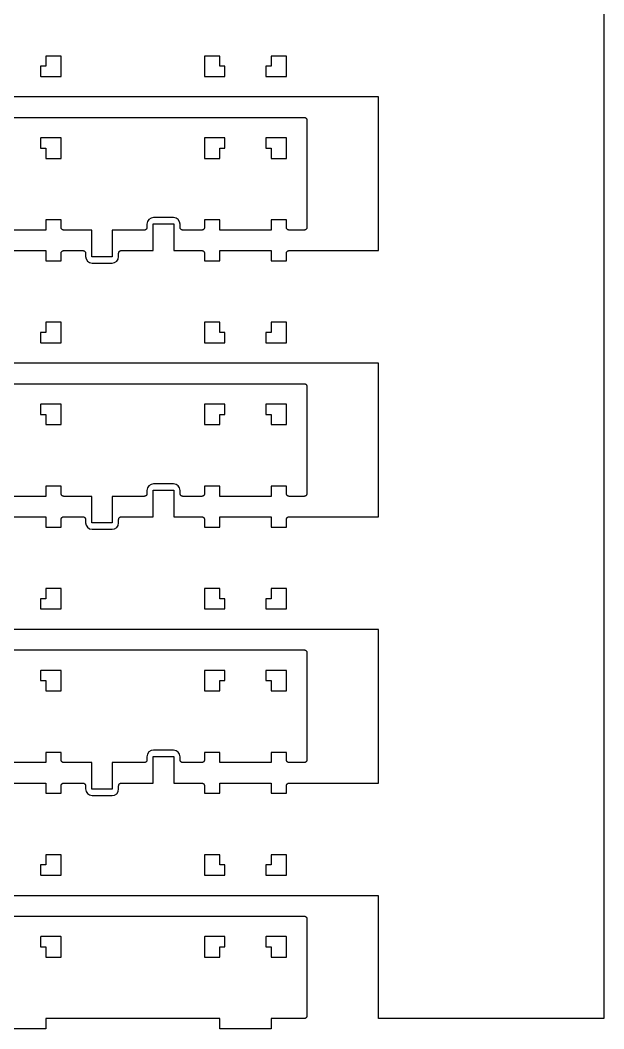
# Model space of a CAD drawing. Extents: x 0.5 to 57.5, y -99.5 to -1.
# Drawn here: x 29 to 57.5, y -99.5 to -50.25 of the extents above; entities that cross this region are included whole.
import ezdxf

# ---------------------------------------------------------------- set-up
doc = ezdxf.new("R2010")
doc.units = 0
doc.header["$MEASUREMENT"] = 0
doc.layers.add('BLACK', color=7, linetype='CONTINUOUS')

msp = doc.modelspace()

# ---------------------------------------------------------------- linework, layer by layer
at = {"layer": 'Black'}
for p, q in [((57.5, -1), (57.5, -99)), ((30.25, -52), (30.25, -52.5)), ((30.9872, -52), (30.25, -52)), ((30.9982, -52.0022), (30.9872, -52)), ((31, -52.0119), (30.9982, -52.0022)), ((31, -52.9872), (31, -52.0119)), ((38.0022, -52.0018), (38, -52.0128)), ((38, -52.0128), (38, -52.9881)), ((38.0119, -52), (38.0022, -52.0018)), ((38.75, -52), (38.0119, -52)), ((38.75, -52.5), (38.75, -52)), ((41.25, -52), (41.25, -52.5)), ((41.9872, -52), (41.25, -52)), ((41.9982, -52.0022), (41.9872, -52)), ((42, -52.0119), (41.9982, -52.0022)), ((42, -52.9872), (42, -52.0119)), ((30.25, -52.5), (30, -52.5)), ((30, -52.5), (30, -52.9881)), ((39, -52.5), (38.75, -52.5)), ((39, -52.9872), (39, -52.5)), ((41.25, -52.5), (41, -52.5)), ((41, -52.5), (41, -52.9881)), ((30, -52.9881), (30.0018, -52.9978)), ((30.0018, -52.9978), (30.0128, -53)), ((30.0128, -53), (30.9881, -53)), ((30.9881, -53), (30.9978, -52.9982)), ((30.9978, -52.9982), (31, -52.9872)), ((38, -52.9881), (38.0018, -52.9978)), ((38.0018, -52.9978), (38.0128, -53)), ((38.0128, -53), (38.9881, -53)), ((38.9881, -53), (38.9978, -52.9982)), ((38.9978, -52.9982), (39, -52.9872)), ((41, -52.9881), (41.0018, -52.9978)), ((41.0018, -52.9978), (41.0128, -53)), ((41.0128, -53), (41.9881, -53)), ((41.9881, -53), (41.9978, -52.9982)), ((41.9978, -52.9982), (42, -52.9872)), ((46.5, -54), (15.128, -54)), ((46.5, -61.5), (46.5, -54)), ((11.5, -55), (42.872, -55)), ((42.872, -55), (42.883, -55.0019)), ((42.883, -55.0019), (42.8942, -55.0019)), ((42.8942, -55.0019), (42.9047, -55.0058)), ((42.9047, -55.0058), (42.9158, -55.0077)), ((42.9158, -55.0077), (42.9255, -55.0133)), ((42.9255, -55.0133), (42.936, -55.0171)), ((42.936, -55.0171), (42.9446, -55.0243)), ((42.9446, -55.0243), (42.9543, -55.0299)), ((42.9543, -55.0299), (42.9615, -55.0385)), ((42.9615, -55.0385), (42.9701, -55.0457)), ((42.9701, -55.0457), (42.9757, -55.0554)), ((42.9757, -55.0554), (42.9829, -55.064)), ((42.9829, -55.064), (42.9867, -55.0745)), ((42.9867, -55.0745), (42.9923, -55.0842)), ((42.9923, -55.0842), (42.9942, -55.0953)), ((42.9942, -55.0953), (42.9981, -55.1058)), ((42.9981, -55.1058), (42.9981, -55.117)), ((42.9981, -55.117), (43, -55.128)), ((43, -55.128), (43, -60.372)), ((30.0022, -56.0018), (30, -56.0128)), ((30, -56.0128), (30, -56.5)), ((30.0119, -56), (30.0022, -56.0018)), ((30.9872, -56), (30.0119, -56)), ((30.9982, -56.0022), (30.9872, -56)), ((31, -56.0119), (30.9982, -56.0022)), ((31, -56.9872), (31, -56.0119)), ((38.0022, -56.0018), (38, -56.0128)), ((38, -56.0128), (38, -56.9881)), ((38.0119, -56), (38.0022, -56.0018)), ((38.9872, -56), (38.0119, -56)), ((38.9982, -56.0022), (38.9872, -56)), ((39, -56.0119), (38.9982, -56.0022)), ((39, -56.5), (39, -56.0119)), ((41.0022, -56.0018), (41, -56.0128)), ((41, -56.0128), (41, -56.5)), ((41.0119, -56), (41.0022, -56.0018)), ((41.9872, -56), (41.0119, -56)), ((41.9982, -56.0022), (41.9872, -56)), ((42, -56.0119), (41.9982, -56.0022)), ((42, -56.9872), (42, -56.0119)), ((30, -56.5), (30.25, -56.5)), ((30.25, -56.5), (30.25, -57)), ((38.75, -57), (38.75, -56.5)), ((38.75, -56.5), (39, -56.5)), ((41, -56.5), (41.25, -56.5)), ((41.25, -56.5), (41.25, -57)), ((30.25, -57), (30.9881, -57)), ((30.9881, -57), (30.9978, -56.9982)), ((30.9978, -56.9982), (31, -56.9872)), ((38, -56.9881), (38.0018, -56.9978)), ((38.0018, -56.9978), (38.0128, -57)), ((38.0128, -57), (38.75, -57)), ((41.25, -57), (41.9881, -57)), ((41.9881, -57), (41.9978, -56.9982)), ((41.9978, -56.9982), (42, -56.9872)), ((30.9872, -60), (30.25, -60)), ((30.25, -60), (30.25, -60.5)), ((30.9982, -60.0022), (30.9872, -60)), ((31, -60.0119), (30.9982, -60.0022)), ((31, -60.372), (31, -60.0119)), ((35.2183, -60.081), (35.1916, -60.2128)), ((35.2868, -59.9808), (35.2183, -60.081)), ((35.3896, -59.9146), (35.2868, -59.9808)), ((35.5119, -59.8916), (35.3896, -59.9146)), ((36.4872, -59.8916), (35.5119, -59.8916)), ((36.619, -59.9183), (36.4872, -59.8916)), ((36.7192, -59.9868), (36.619, -59.9183)), ((36.7854, -60.0896), (36.7192, -59.9868)), ((38.0022, -60.0018), (38, -60.0128)), ((38, -60.0128), (38, -60.372)), ((38.0119, -60), (38.0022, -60.0018)), ((38.75, -60), (38.0119, -60)), ((38.75, -60.5), (38.75, -60)), ((41.9872, -60), (41.25, -60)), ((41.25, -60), (41.25, -60.5)), ((41.9982, -60.0022), (41.9872, -60)), ((42, -60.0119), (41.9982, -60.0022)), ((42, -60.372), (42, -60.0119)), ((29.872, -60.5), (28.128, -60.5)), ((30.25, -60.5), (29.872, -60.5)), ((31.0019, -60.383), (31, -60.372)), ((31.0019, -60.3942), (31.0019, -60.383)), ((31.0058, -60.4047), (31.0019, -60.3942)), ((31.0077, -60.4158), (31.0058, -60.4047)), ((31.0133, -60.4255), (31.0077, -60.4158)), ((31.0171, -60.436), (31.0133, -60.4255)), ((31.0243, -60.4446), (31.0171, -60.436)), ((31.0299, -60.4543), (31.0243, -60.4446)), ((31.0385, -60.4615), (31.0299, -60.4543)), ((31.0457, -60.4701), (31.0385, -60.4615)), ((31.0554, -60.4757), (31.0457, -60.4701)), ((31.064, -60.4829), (31.0554, -60.4757)), ((31.0745, -60.4867), (31.064, -60.4829)), ((31.0842, -60.4923), (31.0745, -60.4867)), ((31.0953, -60.4942), (31.0842, -60.4923)), ((31.1058, -60.4981), (31.0953, -60.4942)), ((31.117, -60.4981), (31.1058, -60.4981)), ((31.128, -60.5), (31.117, -60.4981)), ((32.5, -60.5), (31.128, -60.5)), ((32.5, -61.8), (32.5, -60.5)), ((35.0636, -60.5), (33.5, -60.5)), ((33.5, -60.5), (33.5, -61.8)), ((35.0746, -60.4981), (35.0636, -60.5)), ((35.0858, -60.4981), (35.0746, -60.4981)), ((35.0964, -60.4942), (35.0858, -60.4981)), ((35.1074, -60.4923), (35.0964, -60.4942)), ((35.1171, -60.4867), (35.1074, -60.4923)), ((35.1276, -60.4829), (35.1171, -60.4867)), ((35.1362, -60.4757), (35.1276, -60.4829)), ((35.1459, -60.4701), (35.1362, -60.4757)), ((35.1531, -60.4615), (35.1459, -60.4701)), ((35.1617, -60.4543), (35.1531, -60.4615)), ((35.1673, -60.4446), (35.1617, -60.4543)), ((35.1745, -60.436), (35.1673, -60.4446)), ((35.1783, -60.4255), (35.1745, -60.436)), ((35.1839, -60.4158), (35.1783, -60.4255)), ((35.1858, -60.4047), (35.1839, -60.4158)), ((35.1897, -60.3942), (35.1858, -60.4047)), ((35.1916, -60.372), (35.1897, -60.383)), ((35.1897, -60.383), (35.1897, -60.3942)), ((35.1916, -60.2128), (35.1916, -60.372)), ((35.5, -61.5), (35.5, -60.2)), ((35.5, -60.2), (36.5, -60.2)), ((36.5, -60.2), (36.5, -61.5)), ((36.8084, -60.2119), (36.7854, -60.0896)), ((36.8084, -60.372), (36.8084, -60.2119)), ((36.8103, -60.383), (36.8084, -60.372)), ((36.8103, -60.3942), (36.8103, -60.383)), ((36.8142, -60.4047), (36.8103, -60.3942)), ((36.8161, -60.4158), (36.8142, -60.4047)), ((36.8217, -60.4255), (36.8161, -60.4158)), ((36.8255, -60.436), (36.8217, -60.4255)), ((36.8327, -60.4446), (36.8255, -60.436)), ((36.8383, -60.4543), (36.8327, -60.4446)), ((36.8469, -60.4615), (36.8383, -60.4543)), ((36.8541, -60.4701), (36.8469, -60.4615)), ((36.8638, -60.4757), (36.8541, -60.4701)), ((36.8724, -60.4829), (36.8638, -60.4757)), ((36.8829, -60.4867), (36.8724, -60.4829)), ((36.8926, -60.4923), (36.8829, -60.4867)), ((36.9036, -60.4942), (36.8926, -60.4923)), ((36.9142, -60.4981), (36.9036, -60.4942)), ((36.9254, -60.4981), (36.9142, -60.4981)), ((36.9364, -60.5), (36.9254, -60.4981)), ((37.872, -60.5), (36.9364, -60.5)), ((37.883, -60.4981), (37.872, -60.5)), ((37.8942, -60.4981), (37.883, -60.4981)), ((37.9047, -60.4942), (37.8942, -60.4981)), ((37.9158, -60.4923), (37.9047, -60.4942)), ((37.9255, -60.4867), (37.9158, -60.4923)), ((37.936, -60.4829), (37.9255, -60.4867)), ((37.9446, -60.4757), (37.936, -60.4829)), ((37.9543, -60.4701), (37.9446, -60.4757)), ((37.9615, -60.4615), (37.9543, -60.4701)), ((37.9701, -60.4543), (37.9615, -60.4615)), ((37.9757, -60.4446), (37.9701, -60.4543)), ((37.9829, -60.436), (37.9757, -60.4446)), ((37.9867, -60.4255), (37.9829, -60.436)), ((37.9923, -60.4158), (37.9867, -60.4255)), ((37.9942, -60.4047), (37.9923, -60.4158)), ((37.9981, -60.3942), (37.9942, -60.4047)), ((38, -60.372), (37.9981, -60.383)), ((37.9981, -60.383), (37.9981, -60.3942)), ((39.128, -60.5), (38.75, -60.5)), ((41.25, -60.5), (39.128, -60.5)), ((42.0019, -60.383), (42, -60.372)), ((42.0019, -60.3942), (42.0019, -60.383)), ((42.0058, -60.4047), (42.0019, -60.3942)), ((42.0077, -60.4158), (42.0058, -60.4047)), ((42.0133, -60.4255), (42.0077, -60.4158)), ((42.0171, -60.436), (42.0133, -60.4255)), ((42.0243, -60.4446), (42.0171, -60.436)), ((42.0299, -60.4543), (42.0243, -60.4446)), ((42.0385, -60.4615), (42.0299, -60.4543)), ((42.0457, -60.4701), (42.0385, -60.4615)), ((42.0554, -60.4757), (42.0457, -60.4701)), ((42.064, -60.4829), (42.0554, -60.4757)), ((42.0745, -60.4867), (42.064, -60.4829)), ((42.0842, -60.4923), (42.0745, -60.4867)), ((42.0953, -60.4942), (42.0842, -60.4923)), ((42.1058, -60.4981), (42.0953, -60.4942)), ((42.117, -60.4981), (42.1058, -60.4981)), ((42.128, -60.5), (42.117, -60.4981)), ((42.872, -60.5), (42.128, -60.5)), ((42.883, -60.4981), (42.872, -60.5)), ((42.8942, -60.4981), (42.883, -60.4981)), ((42.9047, -60.4942), (42.8942, -60.4981)), ((42.9158, -60.4923), (42.9047, -60.4942)), ((42.9255, -60.4867), (42.9158, -60.4923)), ((42.936, -60.4829), (42.9255, -60.4867)), ((42.9446, -60.4757), (42.936, -60.4829)), ((42.9543, -60.4701), (42.9446, -60.4757)), ((42.9615, -60.4615), (42.9543, -60.4701)), ((42.9701, -60.4543), (42.9615, -60.4615)), ((42.9757, -60.4446), (42.9701, -60.4543)), ((42.9829, -60.436), (42.9757, -60.4446)), ((42.9867, -60.4255), (42.9829, -60.436)), ((42.9923, -60.4158), (42.9867, -60.4255)), ((42.9942, -60.4047), (42.9923, -60.4158)), ((42.9981, -60.3942), (42.9942, -60.4047)), ((43, -60.372), (42.9981, -60.383)), ((42.9981, -60.383), (42.9981, -60.3942)), ((27.75, -61.5), (30.25, -61.5)), ((30.25, -61.5), (30.25, -62)), ((31.0171, -61.564), (31.0243, -61.5554)), ((31.0243, -61.5554), (31.0299, -61.5457)), ((31.0299, -61.5457), (31.0385, -61.5385)), ((31.0385, -61.5385), (31.0457, -61.5299)), ((31.0457, -61.5299), (31.0554, -61.5243)), ((31.0554, -61.5243), (31.064, -61.5171)), ((31.064, -61.5171), (31.0745, -61.5133)), ((31.0745, -61.5133), (31.0842, -61.5077)), ((31.0842, -61.5077), (31.0953, -61.5058)), ((31.0953, -61.5058), (31.1058, -61.5019)), ((31.1058, -61.5019), (31.117, -61.5019)), ((31.117, -61.5019), (31.128, -61.5)), ((31.128, -61.5), (32.0636, -61.5)), ((32.0636, -61.5), (32.0746, -61.5019)), ((32.0746, -61.5019), (32.0858, -61.5019)), ((32.0858, -61.5019), (32.0964, -61.5058)), ((32.0964, -61.5058), (32.1074, -61.5077)), ((32.1074, -61.5077), (32.1171, -61.5133)), ((32.1171, -61.5133), (32.1276, -61.5171)), ((32.1276, -61.5171), (32.1362, -61.5243)), ((32.1362, -61.5243), (32.1459, -61.5299)), ((32.1459, -61.5299), (32.1531, -61.5385)), ((32.1531, -61.5385), (32.1617, -61.5457)), ((32.1617, -61.5457), (32.1673, -61.5554)), ((32.1673, -61.5554), (32.1745, -61.564)), ((33.8255, -61.564), (33.8327, -61.5554)), ((33.8327, -61.5554), (33.8383, -61.5457)), ((33.8383, -61.5457), (33.8469, -61.5385)), ((33.8469, -61.5385), (33.8541, -61.5299)), ((33.8541, -61.5299), (33.8638, -61.5243)), ((33.8638, -61.5243), (33.8724, -61.5171)), ((33.8724, -61.5171), (33.8829, -61.5133)), ((33.8829, -61.5133), (33.8926, -61.5077)), ((33.8926, -61.5077), (33.9036, -61.5058)), ((33.9036, -61.5058), (33.9142, -61.5019)), ((33.9142, -61.5019), (33.9254, -61.5019)), ((33.9254, -61.5019), (33.9364, -61.5)), ((33.9364, -61.5), (35.5, -61.5)), ((36.5, -61.5), (37.872, -61.5)), ((37.872, -61.5), (37.883, -61.5019)), ((37.883, -61.5019), (37.8942, -61.5019)), ((37.8942, -61.5019), (37.9047, -61.5058)), ((37.9047, -61.5058), (37.9158, -61.5077)), ((37.9158, -61.5077), (37.9255, -61.5133)), ((37.9255, -61.5133), (37.936, -61.5171)), ((37.936, -61.5171), (37.9446, -61.5243)), ((37.9446, -61.5243), (37.9543, -61.5299)), ((37.9543, -61.5299), (37.9615, -61.5385)), ((37.9615, -61.5385), (37.9701, -61.5457)), ((37.9701, -61.5457), (37.9757, -61.5554)), ((37.9757, -61.5554), (37.9829, -61.564)), ((38.75, -62), (38.75, -61.5)), ((38.75, -61.5), (41.25, -61.5)), ((41.25, -61.5), (41.25, -62)), ((42.0171, -61.564), (42.0243, -61.5554)), ((42.0243, -61.5554), (42.0299, -61.5457)), ((42.0299, -61.5457), (42.0385, -61.5385)), ((42.0385, -61.5385), (42.0457, -61.5299)), ((42.0457, -61.5299), (42.0554, -61.5243)), ((42.0554, -61.5243), (42.064, -61.5171)), ((42.064, -61.5171), (42.0745, -61.5133)), ((42.0745, -61.5133), (42.0842, -61.5077)), ((42.0842, -61.5077), (42.0953, -61.5058)), ((42.0953, -61.5058), (42.1058, -61.5019)), ((42.1058, -61.5019), (42.117, -61.5019)), ((42.117, -61.5019), (42.128, -61.5)), ((42.128, -61.5), (46.5, -61.5)), ((30.25, -62), (30.9881, -62)), ((30.9881, -62), (30.9978, -61.9982)), ((30.9978, -61.9982), (31, -61.9872)), ((31, -61.628), (31.0019, -61.617)), ((31, -61.9872), (31, -61.628)), ((31.0019, -61.6058), (31.0058, -61.5953)), ((31.0019, -61.617), (31.0019, -61.6058)), ((31.0058, -61.5953), (31.0077, -61.5842)), ((31.0077, -61.5842), (31.0133, -61.5745)), ((31.0133, -61.5745), (31.0171, -61.564)), ((32.1745, -61.564), (32.1783, -61.5745)), ((32.1783, -61.5745), (32.1839, -61.5842)), ((32.1839, -61.5842), (32.1858, -61.5953)), ((32.1858, -61.5953), (32.1897, -61.6058)), ((32.1897, -61.6058), (32.1897, -61.617)), ((32.1897, -61.617), (32.1916, -61.628)), ((32.1916, -61.628), (32.1916, -61.7881)), ((32.1916, -61.7881), (32.2146, -61.9104)), ((32.2146, -61.9104), (32.2808, -62.0132)), ((32.2808, -62.0132), (32.381, -62.0817)), ((33.5, -61.8), (32.5, -61.8)), ((33.6104, -62.0854), (33.7132, -62.0192)), ((33.7132, -62.0192), (33.7817, -61.919)), ((33.7817, -61.919), (33.8084, -61.7872)), ((33.8084, -61.628), (33.8103, -61.617)), ((33.8084, -61.7872), (33.8084, -61.628)), ((33.8103, -61.6058), (33.8142, -61.5953)), ((33.8103, -61.617), (33.8103, -61.6058)), ((33.8142, -61.5953), (33.8161, -61.5842)), ((33.8161, -61.5842), (33.8217, -61.5745)), ((33.8217, -61.5745), (33.8255, -61.564)), ((37.9829, -61.564), (37.9867, -61.5745)), ((37.9867, -61.5745), (37.9923, -61.5842)), ((37.9923, -61.5842), (37.9942, -61.5953)), ((37.9942, -61.5953), (37.9981, -61.6058)), ((37.9981, -61.6058), (37.9981, -61.617)), ((37.9981, -61.617), (38, -61.628)), ((38, -61.628), (38, -61.9881)), ((38, -61.9881), (38.0018, -61.9978)), ((38.0018, -61.9978), (38.0128, -62)), ((38.0128, -62), (38.75, -62)), ((41.25, -62), (41.9881, -62)), ((41.9881, -62), (41.9978, -61.9982)), ((41.9978, -61.9982), (42, -61.9872)), ((42, -61.628), (42.0019, -61.617)), ((42, -61.9872), (42, -61.628)), ((42.0019, -61.6058), (42.0058, -61.5953)), ((42.0019, -61.617), (42.0019, -61.6058)), ((42.0058, -61.5953), (42.0077, -61.5842)), ((42.0077, -61.5842), (42.0133, -61.5745)), ((42.0133, -61.5745), (42.0171, -61.564)), ((32.381, -62.0817), (32.5128, -62.1084)), ((32.5128, -62.1084), (33.4881, -62.1084)), ((33.4881, -62.1084), (33.6104, -62.0854)), ((30.25, -65), (30.25, -65.5)), ((30.9872, -65), (30.25, -65)), ((30.9982, -65.0022), (30.9872, -65)), ((31, -65.0119), (30.9982, -65.0022)), ((38.0022, -65.0018), (38, -65.0128)), ((38.0119, -65), (38.0022, -65.0018)), ((38.75, -65), (38.0119, -65)), ((38.75, -65.5), (38.75, -65)), ((41.25, -65), (41.25, -65.5)), ((41.9872, -65), (41.25, -65)), ((41.9982, -65.0022), (41.9872, -65)), ((42, -65.0119), (41.9982, -65.0022)), ((30.25, -65.5), (30, -65.5)), ((30, -65.5), (30, -65.9881)), ((31, -65.9872), (31, -65.0119)), ((38, -65.0128), (38, -65.9881)), ((39, -65.5), (38.75, -65.5)), ((39, -65.9872), (39, -65.5)), ((41.25, -65.5), (41, -65.5)), ((41, -65.5), (41, -65.9881)), ((42, -65.9872), (42, -65.0119)), ((30, -65.9881), (30.0018, -65.9978)), ((30.9978, -65.9982), (31, -65.9872)), ((38, -65.9881), (38.0018, -65.9978)), ((38.9978, -65.9982), (39, -65.9872)), ((41, -65.9881), (41.0018, -65.9978)), ((41.9978, -65.9982), (42, -65.9872)), ((30.0018, -65.9978), (30.0128, -66)), ((30.0128, -66), (30.9881, -66)), ((30.9881, -66), (30.9978, -65.9982)), ((38.0018, -65.9978), (38.0128, -66)), ((38.0128, -66), (38.9881, -66)), ((38.9881, -66), (38.9978, -65.9982)), ((41.0018, -65.9978), (41.0128, -66)), ((41.0128, -66), (41.9881, -66)), ((41.9881, -66), (41.9978, -65.9982)), ((46.5, -67), (15.128, -67)), ((46.5, -74.5), (46.5, -67)), ((11.5, -68), (42.872, -68)), ((42.872, -68), (42.883, -68.0019)), ((42.883, -68.0019), (42.8942, -68.0019)), ((42.8942, -68.0019), (42.9047, -68.0058)), ((42.9047, -68.0058), (42.9158, -68.0077)), ((42.9158, -68.0077), (42.9255, -68.0133)), ((42.9255, -68.0133), (42.936, -68.0171)), ((42.936, -68.0171), (42.9446, -68.0243)), ((42.9446, -68.0243), (42.9543, -68.0299)), ((42.9543, -68.0299), (42.9615, -68.0385)), ((42.9615, -68.0385), (42.9701, -68.0457)), ((42.9701, -68.0457), (42.9757, -68.0554)), ((42.9757, -68.0554), (42.9829, -68.064)), ((42.9829, -68.064), (42.9867, -68.0745)), ((42.9867, -68.0745), (42.9923, -68.0842)), ((42.9923, -68.0842), (42.9942, -68.0953)), ((42.9942, -68.0953), (42.9981, -68.1058)), ((42.9981, -68.1058), (42.9981, -68.117)), ((42.9981, -68.117), (43, -68.128)), ((43, -68.128), (43, -73.372)), ((30.0022, -69.0018), (30, -69.0128)), ((30, -69.0128), (30, -69.5)), ((30.0119, -69), (30.0022, -69.0018)), ((30.9872, -69), (30.0119, -69)), ((30.9982, -69.0022), (30.9872, -69)), ((31, -69.0119), (30.9982, -69.0022)), ((31, -69.9872), (31, -69.0119)), ((38.0022, -69.0018), (38, -69.0128)), ((38, -69.0128), (38, -69.9881)), ((38.0119, -69), (38.0022, -69.0018)), ((38.9872, -69), (38.0119, -69)), ((38.9982, -69.0022), (38.9872, -69)), ((39, -69.0119), (38.9982, -69.0022)), ((39, -69.5), (39, -69.0119)), ((41.0022, -69.0018), (41, -69.0128)), ((41, -69.0128), (41, -69.5)), ((41.0119, -69), (41.0022, -69.0018)), ((41.9872, -69), (41.0119, -69)), ((41.9982, -69.0022), (41.9872, -69)), ((42, -69.0119), (41.9982, -69.0022)), ((42, -69.9872), (42, -69.0119)), ((30, -69.5), (30.25, -69.5)), ((30.25, -69.5), (30.25, -70)), ((38.75, -70), (38.75, -69.5)), ((38.75, -69.5), (39, -69.5)), ((41, -69.5), (41.25, -69.5)), ((41.25, -69.5), (41.25, -70)), ((30.25, -70), (30.9881, -70)), ((30.9881, -70), (30.9978, -69.9982)), ((30.9978, -69.9982), (31, -69.9872)), ((38, -69.9881), (38.0018, -69.9978)), ((38.0018, -69.9978), (38.0128, -70)), ((38.0128, -70), (38.75, -70)), ((41.25, -70), (41.9881, -70)), ((41.9881, -70), (41.9978, -69.9982)), ((41.9978, -69.9982), (42, -69.9872)), ((30.9872, -73), (30.25, -73)), ((30.25, -73), (30.25, -73.5)), ((30.9982, -73.0022), (30.9872, -73)), ((31, -73.0119), (30.9982, -73.0022)), ((31, -73.372), (31, -73.0119)), ((31.0019, -73.383), (31, -73.372)), ((35.1916, -73.372), (35.1897, -73.383)), ((35.2183, -73.081), (35.1916, -73.2128)), ((35.1916, -73.2128), (35.1916, -73.372)), ((35.2868, -72.9808), (35.2183, -73.081)), ((35.3896, -72.9146), (35.2868, -72.9808)), ((35.5119, -72.8916), (35.3896, -72.9146)), ((35.5, -74.5), (35.5, -73.2)), ((35.5, -73.2), (36.5, -73.2)), ((36.4872, -72.8916), (35.5119, -72.8916)), ((36.619, -72.9183), (36.4872, -72.8916)), ((36.5, -73.2), (36.5, -74.5)), ((36.7192, -72.9868), (36.619, -72.9183)), ((36.7854, -73.0896), (36.7192, -72.9868)), ((36.8084, -73.2119), (36.7854, -73.0896)), ((36.8084, -73.372), (36.8084, -73.2119)), ((36.8103, -73.383), (36.8084, -73.372)), ((38, -73.372), (37.9981, -73.383)), ((38.0022, -73.0018), (38, -73.0128)), ((38, -73.0128), (38, -73.372)), ((38.0119, -73), (38.0022, -73.0018)), ((38.75, -73), (38.0119, -73)), ((38.75, -73.5), (38.75, -73)), ((41.9872, -73), (41.25, -73)), ((41.25, -73), (41.25, -73.5)), ((41.9982, -73.0022), (41.9872, -73)), ((42, -73.0119), (41.9982, -73.0022)), ((42, -73.372), (42, -73.0119)), ((42.0019, -73.383), (42, -73.372)), ((43, -73.372), (42.9981, -73.383)), ((29.872, -73.5), (28.128, -73.5)), ((30.25, -73.5), (29.872, -73.5)), ((31.0019, -73.3942), (31.0019, -73.383)), ((31.0058, -73.4047), (31.0019, -73.3942)), ((31.0077, -73.4158), (31.0058, -73.4047)), ((31.0133, -73.4255), (31.0077, -73.4158)), ((31.0171, -73.436), (31.0133, -73.4255)), ((31.0243, -73.4446), (31.0171, -73.436)), ((31.0299, -73.4543), (31.0243, -73.4446)), ((31.0385, -73.4615), (31.0299, -73.4543)), ((31.0457, -73.4701), (31.0385, -73.4615)), ((31.0554, -73.4757), (31.0457, -73.4701)), ((31.064, -73.4829), (31.0554, -73.4757)), ((31.0745, -73.4867), (31.064, -73.4829)), ((31.0842, -73.4923), (31.0745, -73.4867)), ((31.0953, -73.4942), (31.0842, -73.4923)), ((31.1058, -73.4981), (31.0953, -73.4942)), ((31.117, -73.4981), (31.1058, -73.4981)), ((31.128, -73.5), (31.117, -73.4981)), ((32.5, -73.5), (31.128, -73.5)), ((32.5, -74.8), (32.5, -73.5)), ((35.0636, -73.5), (33.5, -73.5)), ((33.5, -73.5), (33.5, -74.8)), ((35.0746, -73.4981), (35.0636, -73.5)), ((35.0858, -73.4981), (35.0746, -73.4981)), ((35.0964, -73.4942), (35.0858, -73.4981)), ((35.1074, -73.4923), (35.0964, -73.4942)), ((35.1171, -73.4867), (35.1074, -73.4923)), ((35.1276, -73.4829), (35.1171, -73.4867)), ((35.1362, -73.4757), (35.1276, -73.4829)), ((35.1459, -73.4701), (35.1362, -73.4757)), ((35.1531, -73.4615), (35.1459, -73.4701)), ((35.1617, -73.4543), (35.1531, -73.4615)), ((35.1673, -73.4446), (35.1617, -73.4543)), ((35.1745, -73.436), (35.1673, -73.4446)), ((35.1783, -73.4255), (35.1745, -73.436)), ((35.1839, -73.4158), (35.1783, -73.4255)), ((35.1858, -73.4047), (35.1839, -73.4158)), ((35.1897, -73.3942), (35.1858, -73.4047)), ((35.1897, -73.383), (35.1897, -73.3942)), ((36.8103, -73.3942), (36.8103, -73.383)), ((36.8142, -73.4047), (36.8103, -73.3942)), ((36.8161, -73.4158), (36.8142, -73.4047)), ((36.8217, -73.4255), (36.8161, -73.4158)), ((36.8255, -73.436), (36.8217, -73.4255)), ((36.8327, -73.4446), (36.8255, -73.436)), ((36.8383, -73.4543), (36.8327, -73.4446)), ((36.8469, -73.4615), (36.8383, -73.4543)), ((36.8541, -73.4701), (36.8469, -73.4615)), ((36.8638, -73.4757), (36.8541, -73.4701)), ((36.8724, -73.4829), (36.8638, -73.4757)), ((36.8829, -73.4867), (36.8724, -73.4829)), ((36.8926, -73.4923), (36.8829, -73.4867)), ((36.9036, -73.4942), (36.8926, -73.4923)), ((36.9142, -73.4981), (36.9036, -73.4942)), ((36.9254, -73.4981), (36.9142, -73.4981)), ((36.9364, -73.5), (36.9254, -73.4981)), ((37.872, -73.5), (36.9364, -73.5)), ((37.883, -73.4981), (37.872, -73.5)), ((37.8942, -73.4981), (37.883, -73.4981)), ((37.9047, -73.4942), (37.8942, -73.4981)), ((37.9158, -73.4923), (37.9047, -73.4942)), ((37.9255, -73.4867), (37.9158, -73.4923)), ((37.936, -73.4829), (37.9255, -73.4867)), ((37.9446, -73.4757), (37.936, -73.4829)), ((37.9543, -73.4701), (37.9446, -73.4757)), ((37.9615, -73.4615), (37.9543, -73.4701)), ((37.9701, -73.4543), (37.9615, -73.4615)), ((37.9757, -73.4446), (37.9701, -73.4543)), ((37.9829, -73.436), (37.9757, -73.4446)), ((37.9867, -73.4255), (37.9829, -73.436)), ((37.9923, -73.4158), (37.9867, -73.4255)), ((37.9942, -73.4047), (37.9923, -73.4158)), ((37.9981, -73.3942), (37.9942, -73.4047)), ((37.9981, -73.383), (37.9981, -73.3942)), ((39.128, -73.5), (38.75, -73.5)), ((40.872, -73.5), (39.128, -73.5)), ((41.25, -73.5), (40.872, -73.5)), ((42.0019, -73.3942), (42.0019, -73.383)), ((42.0058, -73.4047), (42.0019, -73.3942)), ((42.0077, -73.4158), (42.0058, -73.4047)), ((42.0133, -73.4255), (42.0077, -73.4158)), ((42.0171, -73.436), (42.0133, -73.4255)), ((42.0243, -73.4446), (42.0171, -73.436)), ((42.0299, -73.4543), (42.0243, -73.4446)), ((42.0385, -73.4615), (42.0299, -73.4543)), ((42.0457, -73.4701), (42.0385, -73.4615)), ((42.0554, -73.4757), (42.0457, -73.4701)), ((42.064, -73.4829), (42.0554, -73.4757)), ((42.0745, -73.4867), (42.064, -73.4829)), ((42.0842, -73.4923), (42.0745, -73.4867)), ((42.0953, -73.4942), (42.0842, -73.4923)), ((42.1058, -73.4981), (42.0953, -73.4942)), ((42.117, -73.4981), (42.1058, -73.4981)), ((42.128, -73.5), (42.117, -73.4981)), ((42.872, -73.5), (42.128, -73.5)), ((42.883, -73.4981), (42.872, -73.5)), ((42.8942, -73.4981), (42.883, -73.4981)), ((42.9047, -73.4942), (42.8942, -73.4981)), ((42.9158, -73.4923), (42.9047, -73.4942)), ((42.9255, -73.4867), (42.9158, -73.4923)), ((42.936, -73.4829), (42.9255, -73.4867)), ((42.9446, -73.4757), (42.936, -73.4829)), ((42.9543, -73.4701), (42.9446, -73.4757)), ((42.9615, -73.4615), (42.9543, -73.4701)), ((42.9701, -73.4543), (42.9615, -73.4615)), ((42.9757, -73.4446), (42.9701, -73.4543)), ((42.9829, -73.436), (42.9757, -73.4446)), ((42.9867, -73.4255), (42.9829, -73.436)), ((42.9923, -73.4158), (42.9867, -73.4255)), ((42.9942, -73.4047), (42.9923, -73.4158)), ((42.9981, -73.3942), (42.9942, -73.4047)), ((42.9981, -73.383), (42.9981, -73.3942)), ((27.75, -74.5), (30.25, -74.5)), ((30.25, -74.5), (30.25, -75)), ((31, -74.628), (31.0019, -74.617)), ((31, -74.9872), (31, -74.628)), ((31.0019, -74.6058), (31.0058, -74.5953)), ((31.0019, -74.617), (31.0019, -74.6058)), ((31.0058, -74.5953), (31.0077, -74.5842)), ((31.0077, -74.5842), (31.0133, -74.5745)), ((31.0133, -74.5745), (31.0171, -74.564)), ((31.0171, -74.564), (31.0243, -74.5554)), ((31.0243, -74.5554), (31.0299, -74.5457)), ((31.0299, -74.5457), (31.0385, -74.5385)), ((31.0385, -74.5385), (31.0457, -74.5299)), ((31.0457, -74.5299), (31.0554, -74.5243)), ((31.0554, -74.5243), (31.064, -74.5171)), ((31.064, -74.5171), (31.0745, -74.5133)), ((31.0745, -74.5133), (31.0842, -74.5077)), ((31.0842, -74.5077), (31.0953, -74.5058)), ((31.0953, -74.5058), (31.1058, -74.5019)), ((31.1058, -74.5019), (31.117, -74.5019)), ((31.117, -74.5019), (31.128, -74.5)), ((31.128, -74.5), (32.0636, -74.5)), ((32.0636, -74.5), (32.0746, -74.5019)), ((32.0746, -74.5019), (32.0858, -74.5019)), ((32.0858, -74.5019), (32.0964, -74.5058)), ((32.0964, -74.5058), (32.1074, -74.5077)), ((32.1074, -74.5077), (32.1171, -74.5133)), ((32.1171, -74.5133), (32.1276, -74.5171)), ((32.1276, -74.5171), (32.1362, -74.5243)), ((32.1362, -74.5243), (32.1459, -74.5299)), ((32.1459, -74.5299), (32.1531, -74.5385)), ((32.1531, -74.5385), (32.1617, -74.5457)), ((32.1617, -74.5457), (32.1673, -74.5554)), ((32.1673, -74.5554), (32.1745, -74.564)), ((32.1745, -74.564), (32.1783, -74.5745)), ((32.1783, -74.5745), (32.1839, -74.5842)), ((32.1839, -74.5842), (32.1858, -74.5953)), ((32.1858, -74.5953), (32.1897, -74.6058)), ((32.1897, -74.6058), (32.1897, -74.617)), ((32.1897, -74.617), (32.1916, -74.628)), ((32.1916, -74.628), (32.1916, -74.7881)), ((32.1916, -74.7881), (32.2146, -74.9104)), ((33.5, -74.8), (32.5, -74.8)), ((33.7817, -74.919), (33.8084, -74.7872)), ((33.8084, -74.628), (33.8103, -74.617)), ((33.8084, -74.7872), (33.8084, -74.628)), ((33.8103, -74.6058), (33.8142, -74.5953)), ((33.8103, -74.617), (33.8103, -74.6058)), ((33.8142, -74.5953), (33.8161, -74.5842)), ((33.8161, -74.5842), (33.8217, -74.5745)), ((33.8217, -74.5745), (33.8255, -74.564)), ((33.8255, -74.564), (33.8327, -74.5554)), ((33.8327, -74.5554), (33.8383, -74.5457)), ((33.8383, -74.5457), (33.8469, -74.5385)), ((33.8469, -74.5385), (33.8541, -74.5299)), ((33.8541, -74.5299), (33.8638, -74.5243)), ((33.8638, -74.5243), (33.8724, -74.5171)), ((33.8724, -74.5171), (33.8829, -74.5133)), ((33.8829, -74.5133), (33.8926, -74.5077)), ((33.8926, -74.5077), (33.9036, -74.5058)), ((33.9036, -74.5058), (33.9142, -74.5019)), ((33.9142, -74.5019), (33.9254, -74.5019)), ((33.9254, -74.5019), (33.9364, -74.5)), ((33.9364, -74.5), (35.5, -74.5)), ((36.5, -74.5), (37.872, -74.5)), ((37.872, -74.5), (37.883, -74.5019)), ((37.883, -74.5019), (37.8942, -74.5019)), ((37.8942, -74.5019), (37.9047, -74.5058)), ((37.9047, -74.5058), (37.9158, -74.5077)), ((37.9158, -74.5077), (37.9255, -74.5133)), ((37.9255, -74.5133), (37.936, -74.5171)), ((37.936, -74.5171), (37.9446, -74.5243)), ((37.9446, -74.5243), (37.9543, -74.5299)), ((37.9543, -74.5299), (37.9615, -74.5385)), ((37.9615, -74.5385), (37.9701, -74.5457)), ((37.9701, -74.5457), (37.9757, -74.5554)), ((37.9757, -74.5554), (37.9829, -74.564)), ((37.9829, -74.564), (37.9867, -74.5745)), ((37.9867, -74.5745), (37.9923, -74.5842)), ((37.9923, -74.5842), (37.9942, -74.5953)), ((37.9942, -74.5953), (37.9981, -74.6058)), ((37.9981, -74.6058), (37.9981, -74.617)), ((37.9981, -74.617), (38, -74.628)), ((38, -74.628), (38, -74.9881)), ((38.75, -75), (38.75, -74.5)), ((38.75, -74.5), (41.25, -74.5)), ((41.25, -74.5), (41.25, -75)), ((42, -74.628), (42.0019, -74.617)), ((42, -74.9872), (42, -74.628)), ((42.0019, -74.6058), (42.0058, -74.5953)), ((42.0019, -74.617), (42.0019, -74.6058)), ((42.0058, -74.5953), (42.0077, -74.5842)), ((42.0077, -74.5842), (42.0133, -74.5745)), ((42.0133, -74.5745), (42.0171, -74.564)), ((42.0171, -74.564), (42.0243, -74.5554)), ((42.0243, -74.5554), (42.0299, -74.5457)), ((42.0299, -74.5457), (42.0385, -74.5385)), ((42.0385, -74.5385), (42.0457, -74.5299)), ((42.0457, -74.5299), (42.0554, -74.5243)), ((42.0554, -74.5243), (42.064, -74.5171)), ((42.064, -74.5171), (42.0745, -74.5133)), ((42.0745, -74.5133), (42.0842, -74.5077)), ((42.0842, -74.5077), (42.0953, -74.5058)), ((42.0953, -74.5058), (42.1058, -74.5019)), ((42.1058, -74.5019), (42.117, -74.5019)), ((42.117, -74.5019), (42.128, -74.5)), ((42.128, -74.5), (46.5, -74.5)), ((30.25, -75), (30.9881, -75)), ((30.9881, -75), (30.9978, -74.9982)), ((30.9978, -74.9982), (31, -74.9872)), ((32.2146, -74.9104), (32.2808, -75.0132)), ((32.2808, -75.0132), (32.381, -75.0817)), ((32.381, -75.0817), (32.5128, -75.1084)), ((32.5128, -75.1084), (33.4881, -75.1084)), ((33.4881, -75.1084), (33.6104, -75.0854)), ((33.6104, -75.0854), (33.7132, -75.0192)), ((33.7132, -75.0192), (33.7817, -74.919)), ((38, -74.9881), (38.0018, -74.9978)), ((38.0018, -74.9978), (38.0128, -75)), ((38.0128, -75), (38.75, -75)), ((41.25, -75), (41.9881, -75)), ((41.9881, -75), (41.9978, -74.9982)), ((41.9978, -74.9982), (42, -74.9872)), ((30.25, -78), (30.25, -78.5)), ((30.9872, -78), (30.25, -78)), ((30.9982, -78.0022), (30.9872, -78)), ((31, -78.0119), (30.9982, -78.0022)), ((31, -78.9872), (31, -78.0119)), ((38.0022, -78.0018), (38, -78.0128)), ((38, -78.0128), (38, -78.9881)), ((38.0119, -78), (38.0022, -78.0018)), ((38.75, -78), (38.0119, -78)), ((38.75, -78.5), (38.75, -78)), ((41.25, -78), (41.25, -78.5)), ((41.9872, -78), (41.25, -78)), ((41.9982, -78.0022), (41.9872, -78)), ((42, -78.0119), (41.9982, -78.0022)), ((42, -78.9872), (42, -78.0119)), ((30.25, -78.5), (30, -78.5)), ((30, -78.5), (30, -78.9881)), ((39, -78.5), (38.75, -78.5)), ((39, -78.9872), (39, -78.5)), ((41.25, -78.5), (41, -78.5)), ((41, -78.5), (41, -78.9881)), ((30, -78.9881), (30.0018, -78.9978)), ((30.0018, -78.9978), (30.0128, -79)), ((30.0128, -79), (30.9881, -79)), ((30.9881, -79), (30.9978, -78.9982)), ((30.9978, -78.9982), (31, -78.9872)), ((38, -78.9881), (38.0018, -78.9978)), ((38.0018, -78.9978), (38.0128, -79)), ((38.0128, -79), (38.9881, -79)), ((38.9881, -79), (38.9978, -78.9982)), ((38.9978, -78.9982), (39, -78.9872)), ((41, -78.9881), (41.0018, -78.9978)), ((41.0018, -78.9978), (41.0128, -79)), ((41.0128, -79), (41.9881, -79)), ((41.9881, -79), (41.9978, -78.9982)), ((41.9978, -78.9982), (42, -78.9872)), ((46.5, -80), (15.128, -80)), ((46.5, -87.5), (46.5, -80)), ((11.5, -81), (42.872, -81)), ((42.872, -81), (42.883, -81.0019)), ((42.883, -81.0019), (42.8942, -81.0019)), ((42.8942, -81.0019), (42.9047, -81.0058)), ((42.9047, -81.0058), (42.9158, -81.0077)), ((42.9158, -81.0077), (42.9255, -81.0133)), ((42.9255, -81.0133), (42.936, -81.0171)), ((42.936, -81.0171), (42.9446, -81.0243)), ((42.9446, -81.0243), (42.9543, -81.0299)), ((42.9543, -81.0299), (42.9615, -81.0385)), ((42.9615, -81.0385), (42.9701, -81.0457)), ((42.9701, -81.0457), (42.9757, -81.0554)), ((42.9757, -81.0554), (42.9829, -81.064)), ((42.9829, -81.064), (42.9867, -81.0745)), ((42.9867, -81.0745), (42.9923, -81.0842)), ((42.9923, -81.0842), (42.9942, -81.0953)), ((42.9942, -81.0953), (42.9981, -81.1058)), ((42.9981, -81.1058), (42.9981, -81.117)), ((42.9981, -81.117), (43, -81.128)), ((43, -81.128), (43, -86.372)), ((30.0022, -82.0018), (30, -82.0128)), ((30, -82.0128), (30, -82.5)), ((30.0119, -82), (30.0022, -82.0018)), ((30.9872, -82), (30.0119, -82)), ((30.9982, -82.0022), (30.9872, -82)), ((31, -82.0119), (30.9982, -82.0022)), ((31, -82.9872), (31, -82.0119)), ((38.0022, -82.0018), (38, -82.0128)), ((38, -82.0128), (38, -82.9881)), ((38.0119, -82), (38.0022, -82.0018)), ((38.9872, -82), (38.0119, -82)), ((38.9982, -82.0022), (38.9872, -82)), ((39, -82.0119), (38.9982, -82.0022)), ((39, -82.5), (39, -82.0119)), ((41.0022, -82.0018), (41, -82.0128)), ((41, -82.0128), (41, -82.5)), ((41.0119, -82), (41.0022, -82.0018)), ((41.9872, -82), (41.0119, -82)), ((41.9982, -82.0022), (41.9872, -82)), ((42, -82.0119), (41.9982, -82.0022)), ((42, -82.9872), (42, -82.0119)), ((30, -82.5), (30.25, -82.5)), ((30.25, -82.5), (30.25, -83)), ((38.75, -83), (38.75, -82.5)), ((38.75, -82.5), (39, -82.5)), ((41, -82.5), (41.25, -82.5)), ((41.25, -82.5), (41.25, -83)), ((30.25, -83), (30.9881, -83)), ((30.9881, -83), (30.9978, -82.9982)), ((30.9978, -82.9982), (31, -82.9872)), ((38, -82.9881), (38.0018, -82.9978)), ((38.0018, -82.9978), (38.0128, -83)), ((38.0128, -83), (38.75, -83)), ((41.25, -83), (41.9881, -83)), ((41.9881, -83), (41.9978, -82.9982)), ((41.9978, -82.9982), (42, -82.9872)), ((30.9872, -86), (30.25, -86)), ((30.25, -86), (30.25, -86.5)), ((30.9982, -86.0022), (30.9872, -86)), ((31, -86.0119), (30.9982, -86.0022)), ((31, -86.372), (31, -86.0119)), ((35.2183, -86.081), (35.1916, -86.2128)), ((35.2868, -85.9808), (35.2183, -86.081)), ((35.3896, -85.9146), (35.2868, -85.9808)), ((35.5119, -85.8916), (35.3896, -85.9146)), ((36.4872, -85.8916), (35.5119, -85.8916)), ((36.619, -85.9183), (36.4872, -85.8916)), ((36.7192, -85.9868), (36.619, -85.9183)), ((36.7854, -86.0896), (36.7192, -85.9868)), ((36.8084, -86.2119), (36.7854, -86.0896)), ((38.0022, -86.0018), (38, -86.0128)), ((38, -86.0128), (38, -86.372)), ((38.0119, -86), (38.0022, -86.0018)), ((38.75, -86), (38.0119, -86)), ((38.75, -86.5), (38.75, -86)), ((41.9872, -86), (41.25, -86)), ((41.25, -86), (41.25, -86.5)), ((41.9982, -86.0022), (41.9872, -86)), ((42, -86.0119), (41.9982, -86.0022)), ((42, -86.372), (42, -86.0119)), ((30.25, -86.5), (28.128, -86.5)), ((31.0019, -86.383), (31, -86.372)), ((31.0019, -86.3942), (31.0019, -86.383)), ((31.0058, -86.4047), (31.0019, -86.3942)), ((31.0077, -86.4158), (31.0058, -86.4047)), ((31.0133, -86.4255), (31.0077, -86.4158)), ((31.0171, -86.436), (31.0133, -86.4255)), ((31.0243, -86.4446), (31.0171, -86.436)), ((31.0299, -86.4543), (31.0243, -86.4446)), ((31.0385, -86.4615), (31.0299, -86.4543)), ((31.0457, -86.4701), (31.0385, -86.4615)), ((31.0554, -86.4757), (31.0457, -86.4701)), ((31.064, -86.4829), (31.0554, -86.4757)), ((31.0745, -86.4867), (31.064, -86.4829)), ((31.0842, -86.4923), (31.0745, -86.4867)), ((31.0953, -86.4942), (31.0842, -86.4923)), ((31.1058, -86.4981), (31.0953, -86.4942)), ((31.117, -86.4981), (31.1058, -86.4981)), ((31.128, -86.5), (31.117, -86.4981)), ((32.5, -86.5), (31.128, -86.5)), ((32.5, -87.8), (32.5, -86.5)), ((35.0636, -86.5), (33.5, -86.5)), ((33.5, -86.5), (33.5, -87.8)), ((35.0746, -86.4981), (35.0636, -86.5)), ((35.0858, -86.4981), (35.0746, -86.4981)), ((35.0964, -86.4942), (35.0858, -86.4981)), ((35.1074, -86.4923), (35.0964, -86.4942)), ((35.1171, -86.4867), (35.1074, -86.4923)), ((35.1276, -86.4829), (35.1171, -86.4867)), ((35.1362, -86.4757), (35.1276, -86.4829)), ((35.1459, -86.4701), (35.1362, -86.4757)), ((35.1531, -86.4615), (35.1459, -86.4701)), ((35.1617, -86.4543), (35.1531, -86.4615)), ((35.1673, -86.4446), (35.1617, -86.4543)), ((35.1745, -86.436), (35.1673, -86.4446)), ((35.1783, -86.4255), (35.1745, -86.436)), ((35.1839, -86.4158), (35.1783, -86.4255)), ((35.1858, -86.4047), (35.1839, -86.4158)), ((35.1897, -86.3942), (35.1858, -86.4047)), ((35.1916, -86.372), (35.1897, -86.383)), ((35.1897, -86.383), (35.1897, -86.3942)), ((35.1916, -86.2128), (35.1916, -86.372)), ((35.5, -87.5), (35.5, -86.2)), ((35.5, -86.2), (36.5, -86.2)), ((36.5, -86.2), (36.5, -87.5)), ((36.8084, -86.372), (36.8084, -86.2119)), ((36.8103, -86.383), (36.8084, -86.372)), ((36.8103, -86.3942), (36.8103, -86.383)), ((36.8142, -86.4047), (36.8103, -86.3942)), ((36.8161, -86.4158), (36.8142, -86.4047)), ((36.8217, -86.4255), (36.8161, -86.4158)), ((36.8255, -86.436), (36.8217, -86.4255)), ((36.8327, -86.4446), (36.8255, -86.436)), ((36.8383, -86.4543), (36.8327, -86.4446)), ((36.8469, -86.4615), (36.8383, -86.4543)), ((36.8541, -86.4701), (36.8469, -86.4615)), ((36.8638, -86.4757), (36.8541, -86.4701)), ((36.8724, -86.4829), (36.8638, -86.4757)), ((36.8829, -86.4867), (36.8724, -86.4829)), ((36.8926, -86.4923), (36.8829, -86.4867)), ((36.9036, -86.4942), (36.8926, -86.4923)), ((36.9142, -86.4981), (36.9036, -86.4942)), ((36.9254, -86.4981), (36.9142, -86.4981)), ((36.9364, -86.5), (36.9254, -86.4981)), ((37.872, -86.5), (36.9364, -86.5)), ((37.883, -86.4981), (37.872, -86.5)), ((37.8942, -86.4981), (37.883, -86.4981)), ((37.9047, -86.4942), (37.8942, -86.4981)), ((37.9158, -86.4923), (37.9047, -86.4942)), ((37.9255, -86.4867), (37.9158, -86.4923)), ((37.936, -86.4829), (37.9255, -86.4867)), ((37.9446, -86.4757), (37.936, -86.4829)), ((37.9543, -86.4701), (37.9446, -86.4757)), ((37.9615, -86.4615), (37.9543, -86.4701)), ((37.9701, -86.4543), (37.9615, -86.4615)), ((37.9757, -86.4446), (37.9701, -86.4543)), ((37.9829, -86.436), (37.9757, -86.4446)), ((37.9867, -86.4255), (37.9829, -86.436)), ((37.9923, -86.4158), (37.9867, -86.4255)), ((37.9942, -86.4047), (37.9923, -86.4158)), ((37.9981, -86.3942), (37.9942, -86.4047)), ((38, -86.372), (37.9981, -86.383)), ((37.9981, -86.383), (37.9981, -86.3942)), ((39.128, -86.5), (38.75, -86.5)), ((40.872, -86.5), (39.128, -86.5)), ((41.25, -86.5), (40.872, -86.5)), ((42.0019, -86.383), (42, -86.372)), ((42.0019, -86.3942), (42.0019, -86.383)), ((42.0058, -86.4047), (42.0019, -86.3942)), ((42.0077, -86.4158), (42.0058, -86.4047)), ((42.0133, -86.4255), (42.0077, -86.4158)), ((42.0171, -86.436), (42.0133, -86.4255)), ((42.0243, -86.4446), (42.0171, -86.436)), ((42.0299, -86.4543), (42.0243, -86.4446)), ((42.0385, -86.4615), (42.0299, -86.4543)), ((42.0457, -86.4701), (42.0385, -86.4615)), ((42.0554, -86.4757), (42.0457, -86.4701)), ((42.064, -86.4829), (42.0554, -86.4757)), ((42.0745, -86.4867), (42.064, -86.4829)), ((42.0842, -86.4923), (42.0745, -86.4867)), ((42.0953, -86.4942), (42.0842, -86.4923)), ((42.1058, -86.4981), (42.0953, -86.4942)), ((42.117, -86.4981), (42.1058, -86.4981)), ((42.128, -86.5), (42.117, -86.4981)), ((42.872, -86.5), (42.128, -86.5)), ((42.883, -86.4981), (42.872, -86.5)), ((42.8942, -86.4981), (42.883, -86.4981)), ((42.9047, -86.4942), (42.8942, -86.4981)), ((42.9158, -86.4923), (42.9047, -86.4942)), ((42.9255, -86.4867), (42.9158, -86.4923)), ((42.936, -86.4829), (42.9255, -86.4867)), ((42.9446, -86.4757), (42.936, -86.4829)), ((42.9543, -86.4701), (42.9446, -86.4757)), ((42.9615, -86.4615), (42.9543, -86.4701)), ((42.9701, -86.4543), (42.9615, -86.4615)), ((42.9757, -86.4446), (42.9701, -86.4543)), ((42.9829, -86.436), (42.9757, -86.4446)), ((42.9867, -86.4255), (42.9829, -86.436)), ((42.9923, -86.4158), (42.9867, -86.4255)), ((42.9942, -86.4047), (42.9923, -86.4158)), ((42.9981, -86.3942), (42.9942, -86.4047)), ((43, -86.372), (42.9981, -86.383)), ((42.9981, -86.383), (42.9981, -86.3942)), ((27.75, -87.5), (30.25, -87.5)), ((30.25, -87.5), (30.25, -88)), ((31, -87.628), (31.0019, -87.617)), ((31, -87.9872), (31, -87.628)), ((31.0019, -87.6058), (31.0058, -87.5953)), ((31.0019, -87.617), (31.0019, -87.6058)), ((31.0058, -87.5953), (31.0077, -87.5842)), ((31.0077, -87.5842), (31.0133, -87.5745)), ((31.0133, -87.5745), (31.0171, -87.564)), ((31.0171, -87.564), (31.0243, -87.5554)), ((31.0243, -87.5554), (31.0299, -87.5457)), ((31.0299, -87.5457), (31.0385, -87.5385)), ((31.0385, -87.5385), (31.0457, -87.5299)), ((31.0457, -87.5299), (31.0554, -87.5243)), ((31.0554, -87.5243), (31.064, -87.5171)), ((31.064, -87.5171), (31.0745, -87.5133)), ((31.0745, -87.5133), (31.0842, -87.5077)), ((31.0842, -87.5077), (31.0953, -87.5058)), ((31.0953, -87.5058), (31.1058, -87.5019)), ((31.1058, -87.5019), (31.117, -87.5019)), ((31.117, -87.5019), (31.128, -87.5)), ((31.128, -87.5), (32.0636, -87.5)), ((32.0636, -87.5), (32.0746, -87.5019)), ((32.0746, -87.5019), (32.0858, -87.5019)), ((32.0858, -87.5019), (32.0964, -87.5058)), ((32.0964, -87.5058), (32.1074, -87.5077)), ((32.1074, -87.5077), (32.1171, -87.5133)), ((32.1171, -87.5133), (32.1276, -87.5171)), ((32.1276, -87.5171), (32.1362, -87.5243)), ((32.1362, -87.5243), (32.1459, -87.5299)), ((32.1459, -87.5299), (32.1531, -87.5385)), ((32.1531, -87.5385), (32.1617, -87.5457)), ((32.1617, -87.5457), (32.1673, -87.5554)), ((32.1673, -87.5554), (32.1745, -87.564)), ((32.1745, -87.564), (32.1783, -87.5745)), ((32.1783, -87.5745), (32.1839, -87.5842)), ((32.1839, -87.5842), (32.1858, -87.5953)), ((32.1858, -87.5953), (32.1897, -87.6058)), ((32.1897, -87.6058), (32.1897, -87.617)), ((32.1897, -87.617), (32.1916, -87.628)), ((32.1916, -87.628), (32.1916, -87.7881)), ((33.8084, -87.628), (33.8103, -87.617)), ((33.8084, -87.7872), (33.8084, -87.628)), ((33.8103, -87.6058), (33.8142, -87.5953)), ((33.8103, -87.617), (33.8103, -87.6058)), ((33.8142, -87.5953), (33.8161, -87.5842)), ((33.8161, -87.5842), (33.8217, -87.5745)), ((33.8217, -87.5745), (33.8255, -87.564)), ((33.8255, -87.564), (33.8327, -87.5554)), ((33.8327, -87.5554), (33.8383, -87.5457)), ((33.8383, -87.5457), (33.8469, -87.5385)), ((33.8469, -87.5385), (33.8541, -87.5299)), ((33.8541, -87.5299), (33.8638, -87.5243)), ((33.8638, -87.5243), (33.8724, -87.5171)), ((33.8724, -87.5171), (33.8829, -87.5133)), ((33.8829, -87.5133), (33.8926, -87.5077)), ((33.8926, -87.5077), (33.9036, -87.5058)), ((33.9036, -87.5058), (33.9142, -87.5019)), ((33.9142, -87.5019), (33.9254, -87.5019)), ((33.9254, -87.5019), (33.9364, -87.5)), ((33.9364, -87.5), (35.5, -87.5)), ((36.5, -87.5), (37.872, -87.5)), ((37.872, -87.5), (37.883, -87.5019)), ((37.883, -87.5019), (37.8942, -87.5019)), ((37.8942, -87.5019), (37.9047, -87.5058)), ((37.9047, -87.5058), (37.9158, -87.5077)), ((37.9158, -87.5077), (37.9255, -87.5133)), ((37.9255, -87.5133), (37.936, -87.5171)), ((37.936, -87.5171), (37.9446, -87.5243)), ((37.9446, -87.5243), (37.9543, -87.5299)), ((37.9543, -87.5299), (37.9615, -87.5385)), ((37.9615, -87.5385), (37.9701, -87.5457)), ((37.9701, -87.5457), (37.9757, -87.5554)), ((37.9757, -87.5554), (37.9829, -87.564)), ((37.9829, -87.564), (37.9867, -87.5745)), ((37.9867, -87.5745), (37.9923, -87.5842)), ((37.9923, -87.5842), (37.9942, -87.5953)), ((37.9942, -87.5953), (37.9981, -87.6058)), ((37.9981, -87.6058), (37.9981, -87.617)), ((37.9981, -87.617), (38, -87.628)), ((38, -87.628), (38, -87.9881)), ((38.75, -88), (38.75, -87.5)), ((38.75, -87.5), (41.25, -87.5)), ((41.25, -87.5), (41.25, -88)), ((42, -87.628), (42.0019, -87.617)), ((42, -87.9872), (42, -87.628)), ((42.0019, -87.6058), (42.0058, -87.5953)), ((42.0019, -87.617), (42.0019, -87.6058)), ((42.0058, -87.5953), (42.0077, -87.5842)), ((42.0077, -87.5842), (42.0133, -87.5745)), ((42.0133, -87.5745), (42.0171, -87.564)), ((42.0171, -87.564), (42.0243, -87.5554)), ((42.0243, -87.5554), (42.0299, -87.5457)), ((42.0299, -87.5457), (42.0385, -87.5385)), ((42.0385, -87.5385), (42.0457, -87.5299)), ((42.0457, -87.5299), (42.0554, -87.5243)), ((42.0554, -87.5243), (42.064, -87.5171)), ((42.064, -87.5171), (42.0745, -87.5133)), ((42.0745, -87.5133), (42.0842, -87.5077)), ((42.0842, -87.5077), (42.0953, -87.5058)), ((42.0953, -87.5058), (42.1058, -87.5019)), ((42.1058, -87.5019), (42.117, -87.5019)), ((42.117, -87.5019), (42.128, -87.5)), ((42.128, -87.5), (46.5, -87.5)), ((30.25, -88), (30.9881, -88)), ((30.9881, -88), (30.9978, -87.9982)), ((30.9978, -87.9982), (31, -87.9872)), ((32.1916, -87.7881), (32.2146, -87.9104)), ((32.2146, -87.9104), (32.2808, -88.0132)), ((32.2808, -88.0132), (32.381, -88.0817)), ((32.381, -88.0817), (32.5128, -88.1084)), ((33.5, -87.8), (32.5, -87.8)), ((32.5128, -88.1084), (33.4881, -88.1084)), ((33.4881, -88.1084), (33.6104, -88.0854)), ((33.6104, -88.0854), (33.7132, -88.0192)), ((33.7132, -88.0192), (33.7817, -87.919)), ((33.7817, -87.919), (33.8084, -87.7872)), ((38, -87.9881), (38.0018, -87.9978)), ((38.0018, -87.9978), (38.0128, -88)), ((38.0128, -88), (38.75, -88)), ((41.25, -88), (41.9881, -88)), ((41.9881, -88), (41.9978, -87.9982)), ((41.9978, -87.9982), (42, -87.9872)), ((30.25, -91), (30.25, -91.5)), ((30.9872, -91), (30.25, -91)), ((30.9982, -91.0022), (30.9872, -91)), ((31, -91.0119), (30.9982, -91.0022)), ((31, -91.9872), (31, -91.0119)), ((38.0022, -91.0018), (38, -91.0128)), ((38, -91.0128), (38, -91.9881)), ((38.0119, -91), (38.0022, -91.0018)), ((38.75, -91), (38.0119, -91)), ((38.75, -91.5), (38.75, -91)), ((41.25, -91), (41.25, -91.5)), ((41.9872, -91), (41.25, -91)), ((41.9982, -91.0022), (41.9872, -91)), ((42, -91.0119), (41.9982, -91.0022)), ((42, -91.9872), (42, -91.0119)), ((30.25, -91.5), (30, -91.5)), ((30, -91.5), (30, -91.9881)), ((39, -91.5), (38.75, -91.5)), ((39, -91.9872), (39, -91.5)), ((41.25, -91.5), (41, -91.5)), ((41, -91.5), (41, -91.9881)), ((30, -91.9881), (30.0018, -91.9978)), ((30.0018, -91.9978), (30.0128, -92)), ((30.0128, -92), (30.9881, -92)), ((30.9881, -92), (30.9978, -91.9982)), ((30.9978, -91.9982), (31, -91.9872)), ((38, -91.9881), (38.0018, -91.9978)), ((38.0018, -91.9978), (38.0128, -92)), ((38.0128, -92), (38.9881, -92)), ((38.9881, -92), (38.9978, -91.9982)), ((38.9978, -91.9982), (39, -91.9872)), ((41, -91.9881), (41.0018, -91.9978)), ((41.0018, -91.9978), (41.0128, -92)), ((41.0128, -92), (41.9881, -92)), ((41.9881, -92), (41.9978, -91.9982)), ((41.9978, -91.9982), (42, -91.9872)), ((46.5, -93), (15.128, -93)), ((46.5, -99), (46.5, -93)), ((11.5, -94), (42.872, -94)), ((42.872, -94), (42.883, -94.0019)), ((42.883, -94.0019), (42.8942, -94.0019)), ((42.8942, -94.0019), (42.9047, -94.0058)), ((42.9047, -94.0058), (42.9158, -94.0077)), ((42.9158, -94.0077), (42.9255, -94.0133)), ((42.9255, -94.0133), (42.936, -94.0171)), ((42.936, -94.0171), (42.9446, -94.0243)), ((42.9446, -94.0243), (42.9543, -94.0299)), ((42.9543, -94.0299), (42.9615, -94.0385)), ((42.9615, -94.0385), (42.9701, -94.0457)), ((42.9701, -94.0457), (42.9757, -94.0554)), ((42.9757, -94.0554), (42.9829, -94.064)), ((42.9829, -94.064), (42.9867, -94.0745)), ((42.9867, -94.0745), (42.9923, -94.0842)), ((42.9923, -94.0842), (42.9942, -94.0953)), ((42.9942, -94.0953), (42.9981, -94.1058)), ((42.9981, -94.1058), (42.9981, -94.117)), ((42.9981, -94.117), (43, -94.128)), ((43, -94.128), (43, -98.872)), ((30.0022, -95.0018), (30, -95.0128)), ((30, -95.0128), (30, -95.5)), ((30.0119, -95), (30.0022, -95.0018)), ((30.9872, -95), (30.0119, -95)), ((30.9982, -95.0022), (30.9872, -95)), ((31, -95.0119), (30.9982, -95.0022)), ((31, -95.9872), (31, -95.0119)), ((38.0022, -95.0018), (38, -95.0128)), ((38, -95.0128), (38, -95.9881)), ((38.0119, -95), (38.0022, -95.0018)), ((38.9872, -95), (38.0119, -95)), ((38.9982, -95.0022), (38.9872, -95)), ((39, -95.0119), (38.9982, -95.0022)), ((39, -95.5), (39, -95.0119)), ((41.0022, -95.0018), (41, -95.0128)), ((41, -95.0128), (41, -95.5)), ((41.0119, -95), (41.0022, -95.0018)), ((41.9872, -95), (41.0119, -95)), ((41.9982, -95.0022), (41.9872, -95)), ((42, -95.0119), (41.9982, -95.0022)), ((42, -95.9872), (42, -95.0119)), ((30, -95.5), (30.25, -95.5)), ((30.25, -95.5), (30.25, -96)), ((38.75, -96), (38.75, -95.5)), ((38.75, -95.5), (39, -95.5)), ((41, -95.5), (41.25, -95.5)), ((41.25, -95.5), (41.25, -96)), ((30.25, -96), (30.9881, -96)), ((30.9881, -96), (30.9978, -95.9982)), ((30.9978, -95.9982), (31, -95.9872)), ((38, -95.9881), (38.0018, -95.9978)), ((38.0018, -95.9978), (38.0128, -96)), ((38.0128, -96), (38.75, -96)), ((41.25, -96), (41.9881, -96)), ((41.9881, -96), (41.9978, -95.9982)), ((41.9978, -95.9982), (42, -95.9872)), ((42.9158, -98.9923), (42.9047, -98.9942)), ((42.9255, -98.9867), (42.9158, -98.9923)), ((42.936, -98.9829), (42.9255, -98.9867)), ((42.9446, -98.9757), (42.936, -98.9829)), ((42.9543, -98.9701), (42.9446, -98.9757)), ((42.9615, -98.9615), (42.9543, -98.9701)), ((42.9701, -98.9543), (42.9615, -98.9615)), ((42.9757, -98.9446), (42.9701, -98.9543)), ((42.9829, -98.936), (42.9757, -98.9446)), ((42.9867, -98.9255), (42.9829, -98.936)), ((42.9923, -98.9158), (42.9867, -98.9255)), ((42.9942, -98.9047), (42.9923, -98.9158)), ((42.9981, -98.8942), (42.9942, -98.9047)), ((43, -98.872), (42.9981, -98.883)), ((42.9981, -98.883), (42.9981, -98.8942)), ((38.75, -99), (30.25, -99)), ((30.25, -99), (30.25, -99.5)), ((38.75, -99.5), (38.75, -99)), ((42.872, -99), (41.25, -99)), ((41.25, -99), (41.25, -99.5)), ((42.883, -98.9981), (42.872, -99)), ((42.8942, -98.9981), (42.883, -98.9981)), ((42.9047, -98.9942), (42.8942, -98.9981)), ((57.5, -99), (46.5, -99)), ((30.25, -99.5), (27.75, -99.5)), ((41.25, -99.5), (38.75, -99.5))]:
    msp.add_line(p, q, dxfattribs=at)

doc.saveas('drawing.dxf')
